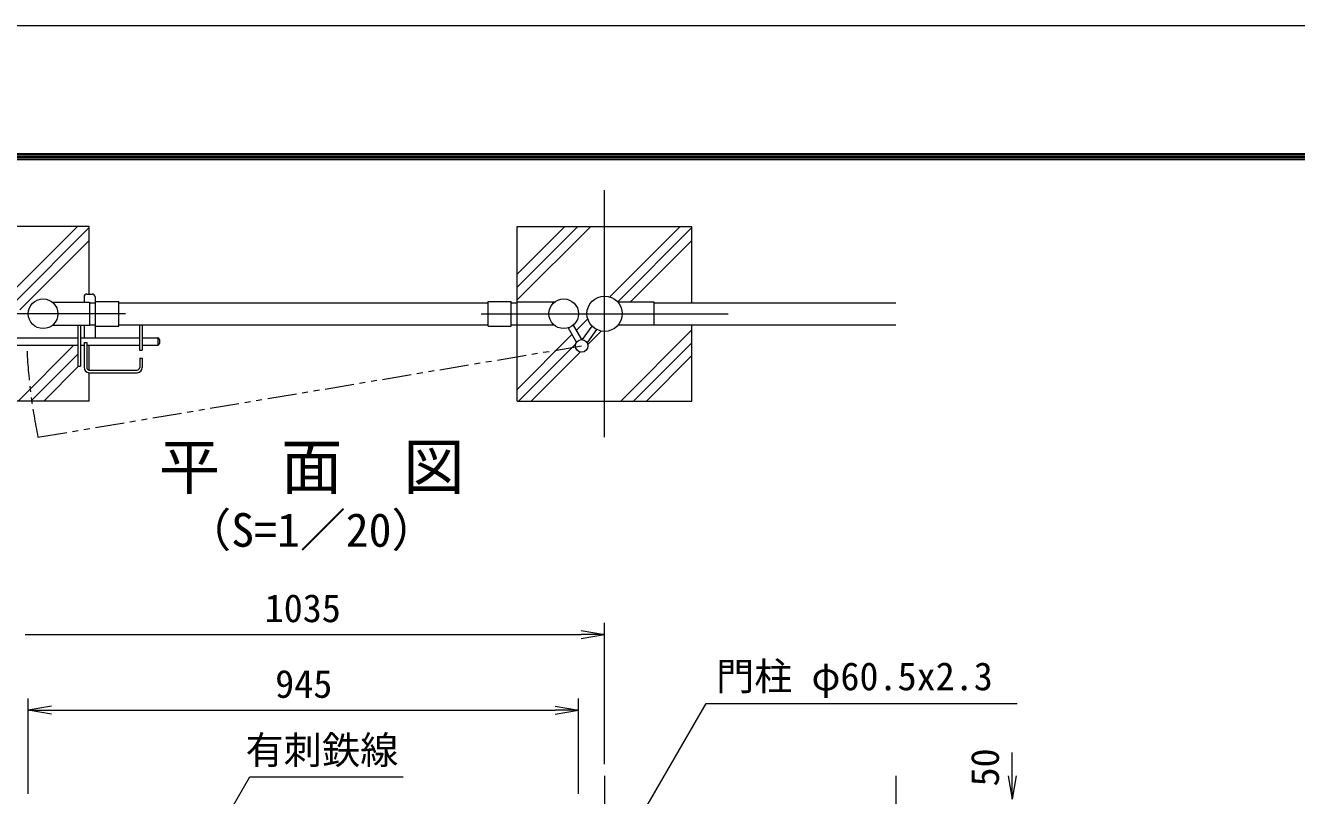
# Model space of a CAD drawing. Units: millimetres, scale not verified. Extents: x -4200 to 4200, y -2970 to 2970.
# Drawn here: x -2539 to -356, y 1647 to 2970 of the extents above; entities that cross this region are included whole.
import ezdxf
from ezdxf.enums import TextEntityAlignment as Align

# ---------------------------------------------------------------- set-up
doc = ezdxf.new("R2010")
doc.units = ezdxf.units.MM
doc.header["$LTSCALE"] = 20
doc.linetypes.add('USER1', pattern=[50.8, 31.75, -6.35, 6.35, -6.35])
doc.linetypes.add('USER3', pattern=[5, 2.5, -0.5, 0.5, -0.5, 0.5, -0.5])
for name, color, linetype, lineweight in [('0-0_D-STR-TXT', 7, 'Continuous', 9), ('0-1_D-TTL', 7, 'Continuous', 9), ('0-2_D-TTL-TXT', 7, 'Continuous', 18), ('0-3_D-STR4', 7, 'Continuous', 9), ('0-4_D-BMK', 2, 'USER1', 13), ('0-5_D-STR1', 1, 'Continuous', 18), ('0-7_D-DCR-HCH', 7, 'Continuous', 9), ('0-8_D-STR3', 3, 'Continuous', 13), ('0-9_D-STR-DIM', 7, 'Continuous', 9), ('0-A_0', 7, 'Continuous', 9)]:
    doc.layers.add(name, color=color, linetype=linetype, lineweight=lineweight)
doc.styles.add('ＭＳ ゴシック', font='')
doc.styles.get('ＭＳ ゴシック').set_extended_font_data('MS Gothic')

# ---------------------------------------------------------------- blocks, each defined once
blk = doc.blocks.new('_Open')
at = {"layer": '0-A_0'}
blk.add_line((-20, 3.33), (0, 0), dxfattribs=at)
blk.add_lwpolyline([(-20, -3.33), (0, 0), (-20, 0)], dxfattribs=at)
blk = doc.blocks.new('MLeader8')
at = {"layer": '0-0_D-STR-TXT'}
blk.add_line((-2536.78, 1510.15), (-2513.21, 1477.16), dxfattribs=at)
for points in [[(-2541.49, 1505.44), (-2766.16, 1730.11), (-3288.23, 1730.11), (-3295.43, 1730.11)], [(-2546.21, 1500.73), (-2513.21, 1477.16), (-2541.49, 1505.44)]]:
    blk.add_lwpolyline(points, dxfattribs=at)
blk = doc.blocks.new('MLeader9')
at = {"layer": '0-0_D-STR-TXT'}
blk.add_line((-1505.31, 1557.62), (-1531.08, 1526.31), dxfattribs=at)
for points in [[(-1511.08, 1560.95), (-1369.94, 1805.42), (-842.86, 1805.42), (-835.66, 1805.42)], [(-1516.85, 1564.28), (-1531.08, 1526.31), (-1511.08, 1560.95)]]:
    blk.add_lwpolyline(points, dxfattribs=at)
blk = doc.blocks.new('MLeader10')
at = {"layer": '0-0_D-STR-TXT'}
blk.add_line((-2350.89, 1323.5), (-2376.64, 1292.17), dxfattribs=at)
for points in [[(-2356.67, 1326.82), (-2153.46, 1679.37), (-1897.25, 1679.37), (-1890.05, 1679.37)], [(-2362.44, 1330.15), (-2376.64, 1292.17), (-2356.67, 1326.82)]]:
    blk.add_lwpolyline(points, dxfattribs=at)

msp = doc.modelspace()

# ---------------------------------------------------------------- linework, layer by layer
at = {"layer": '0-1_D-TTL', "color": 2, "lineweight": 18}
msp.add_lwpolyline([(-4200, 2970), (4200, 2970), (4200, -2970), (-4200, -2970)], close=True, dxfattribs=at)
at = {"layer": '0-1_D-TTL'}
for points in [[(-3930, 2750), (3930, 2750), (3930, -2750), (-3930, -2750)], [(-3927.5, 2747.5), (3927.5, 2747.5), (3927.5, -2747.5), (-3927.5, -2747.5)], [(-3925, 2745), (3925, 2745), (3925, -2745), (-3925, -2745)], [(-3922.5, 2742.5), (3922.5, 2742.5), (3922.5, -2742.5), (-3922.5, -2742.5)], [(-3920, 2740), (3920, 2740), (3920, -2740), (-3920, -2740)]]:
    msp.add_lwpolyline(points, close=True, dxfattribs=at)
at = {"layer": '0-3_D-STR4'}
for p, q in [((-2429.32, 2624.85), (-2729.32, 2624.85)), ((-2429.32, 2508.65), (-2429.32, 2624.85)), ((-1694.32, 2624.85), (-1394.32, 2624.85)), ((-1694.32, 2494.55), (-1694.32, 2624.85)), ((-1394.32, 2493.85), (-1394.32, 2624.85)), ((-1694.32, 2324.85), (-1694.32, 2455.15)), ((-2444.22, 2420.65), (-2438.22, 2420.65)), ((-2429.32, 2378.16), (-2429.32, 2420.65)), ((-2429.32, 2324.85), (-2429.32, 2373.65))]:
    msp.add_line(p, q, dxfattribs=at)
for points in [[(-2429.32, 2324.85), (-2729.32, 2324.85), (-2729.32, 2455.85)], [(-1694.32, 2324.85), (-1394.32, 2324.85), (-1394.32, 2455.85)]]:
    msp.add_lwpolyline(points, dxfattribs=at)
at = {"layer": '0-4_D-BMK'}
for p, q in [((-1544.32, 2262.72), (-1544.32, 2686.99)), ((-2367.19, 2474.85), (-2791.45, 2474.85)), ((-1756.45, 2474.85), (-1332.19, 2474.85)), ((-1544.32, 1681.52), (-1544.32, -1188.63))]:
    msp.add_line(p, q, dxfattribs=at)
at = {"layer": '0-4_D-BMK', "linetype": 'USER3'}
msp.add_line((-2517.38, 2262.72), (-1583.71, 2419.67), dxfattribs=at)
msp.add_arc((-1577.22, 2457.65), 960.15, 182.81239, 191.71371, dxfattribs=at)
at = {"layer": '0-5_D-STR1'}
for p, q in [((-2428.72, 2493.85), (-2418.67, 2493.85)), ((-2378.67, 2493.85), (-1744.47, 2493.85)), ((-1704.47, 2493.85), (-1694.52, 2493.85)), ((-1459.32, 2493.85), (-1044.32, 2493.85)), ((-2428.72, 2455.85), (-2418.67, 2455.85)), ((-2378.67, 2455.85), (-1744.47, 2455.85)), ((-1704.47, 2455.85), (-1694.52, 2455.85)), ((-1459.32, 2455.85), (-1044.32, 2455.85))]:
    msp.add_line(p, q, dxfattribs=at)
for centre, radius in [((-2508.67, 2474.85), 25.4), ((-1614.47, 2474.85), 25.4), ((-1544.32, 2474.85), 30.25)]:
    msp.add_circle(centre, radius, dxfattribs=at)
at = {"layer": '0-7_D-DCR-HCH'}
for p, q in [((-2569.65, 2504.68), (-2449.47, 2624.85)), ((-2556.2, 2496.03), (-2429.32, 2622.91)), ((-1694.32, 2498.63), (-1568.1, 2624.85)), ((-1694.32, 2520.73), (-1590.2, 2624.85)), ((-1694.32, 2542.83), (-1612.3, 2624.85)), ((-1534.65, 2504.68), (-1414.47, 2624.85)), ((-1521.18, 2496.05), (-1394.32, 2622.91)), ((-2548.68, 2481.46), (-2429.32, 2600.81)), ((-1500.58, 2494.55), (-1394.32, 2600.81)), ((-1593.03, 2446.3), (-1574.14, 2465.18)), ((-1516.65, 2324.85), (-1394.32, 2447.18)), ((-1694.32, 2345), (-1600.37, 2438.96)), ((-1692.37, 2324.85), (-1593.85, 2423.37)), ((-1573.16, 2421.97), (-1550.92, 2444.21)), ((-1494.55, 2324.85), (-1394.32, 2425.08)), ((-2551.65, 2324.85), (-2455.85, 2420.65)), ((-2529.55, 2324.85), (-2448.72, 2405.68)), ((-1670.28, 2324.85), (-1586.01, 2409.12)), ((-1472.45, 2324.85), (-1394.32, 2402.99)), ((-2507.45, 2324.85), (-2447.65, 2384.65))]:
    msp.add_line(p, q, dxfattribs=at)
at = {"layer": '0-8_D-STR3'}
for p, q in [((-2492.64, 2494.55), (-2428.72, 2494.55)), ((-2438.22, 2503.65), (-2438.22, 2494.55)), ((-2433.22, 2508.65), (-2424.22, 2508.65)), ((-2428.72, 2494.55), (-2428.72, 2455.15)), ((-2419.22, 2503.65), (-2419.22, 2493.85)), ((-2418.67, 2496.15), (-2378.67, 2496.15)), ((-2418.67, 2453.55), (-2418.67, 2496.15)), ((-2378.67, 2453.55), (-2378.67, 2496.15)), ((-1744.47, 2496.15), (-1704.47, 2496.15)), ((-1744.47, 2453.55), (-1744.47, 2496.15)), ((-1704.47, 2453.55), (-1704.47, 2496.15)), ((-1630.51, 2494.55), (-1694.92, 2494.55)), ((-1694.92, 2494.55), (-1694.92, 2455.15)), ((-2492.64, 2455.15), (-2428.72, 2455.15)), ((-2444.22, 2455.15), (-2444.22, 2384.65)), ((-2438.22, 2455.15), (-2438.22, 2433.65)), ((-2419.22, 2455.85), (-2419.22, 2433.65)), ((-2418.67, 2453.55), (-2378.67, 2453.55)), ((-2343.22, 2455.85), (-2343.22, 2412.15)), ((-2338.72, 2455.85), (-2338.72, 2412.15)), ((-1744.47, 2453.55), (-1704.47, 2453.55)), ((-1630.51, 2455.15), (-1694.92, 2455.15)), ((-1606.95, 2450.59), (-1592.78, 2425.54)), ((-1598.16, 2455.38), (-1584.07, 2430.46)), ((-1582.22, 2430.37), (-1565.72, 2453.48)), ((-1574.08, 2424.56), (-1557.58, 2447.67)), ((-1459.32, 2455.15), (-1521.37, 2455.15)), ((-2577.07, 2433.65), (-2448.72, 2433.65)), ((-2444.22, 2433.65), (-2343.22, 2433.65)), ((-2438.22, 2425.65), (-2438.22, 2382.65)), ((-2438.22, 2425.65), (-2433.72, 2425.65)), ((-2433.72, 2425.65), (-2433.72, 2382.65)), ((-2338.72, 2433.65), (-2311.72, 2433.65)), ((-2311.72, 2433.65), (-2311.72, 2420.65)), ((-2308.72, 2430.65), (-2308.72, 2423.65)), ((-2571.57, 2420.65), (-2448.72, 2420.65)), ((-2433.72, 2420.65), (-2343.22, 2420.65)), ((-2343.22, 2412.15), (-2338.72, 2412.15)), ((-2338.72, 2420.65), (-2311.72, 2420.65)), ((-2342.72, 2398.65), (-2342.72, 2382.65)), ((-2342.72, 2398.65), (-2338.22, 2398.65)), ((-2338.22, 2398.65), (-2338.22, 2382.65)), ((-2429.22, 2378.15), (-2347.22, 2378.15)), ((-2429.22, 2373.65), (-2347.22, 2373.65))]:
    msp.add_line(p, q, dxfattribs=at)
for points in [[(-1459.32, 2455.15), (-1459.32, 2494.55), (-1521.37, 2494.55)], [(-2448.72, 2455.15), (-2448.72, 2384.65), (-2444.22, 2384.65)]]:
    msp.add_lwpolyline(points, dxfattribs=at)
msp.add_circle((-1583.71, 2419.67), 10.8, dxfattribs=at)
for centre, radius, start, end in [((-2433.22, 2503.65), 5, 90, 180), ((-2424.22, 2503.65), 5, 0, 90), ((-2311.72, 2430.65), 3, 0, 90), ((-2311.72, 2423.65), 3, 270, 0), ((-2429.22, 2382.65), 9, 180, 270), ((-2429.22, 2382.65), 4.5, 180, 270), ((-2347.22, 2382.65), 4.5, 270, 0), ((-2347.22, 2382.65), 9, 270, 0)]:
    msp.add_arc(centre, radius, start, end, dxfattribs=at)
at = {"layer": '0-9_D-STR-DIM'}
for p, q in [((-1544.32, 1701.52), (-1544.32, 1944.03)), ((-2539.32, 1924.03), (-1584.32, 1924.03)), ((-2534.07, 1650.37), (-2534.07, 1814.03)), ((-1589.07, 1650.37), (-1589.07, 1814.03)), ((-2494.07, 1794.03), (-1629.07, 1794.03)), ((-844.32, 1681.37), (-844.32, 1721.37)), ((-1044.32, 1681.52), (-1044.32, 195.59))]:
    msp.add_line(p, q, dxfattribs=at)

# ---------------------------------------------------------------- block references
at = {"layer": '0-0_D-STR-TXT'}
for name in ['MLeader9', 'MLeader8', 'MLeader10']:
    msp.add_blockref(name, (0, 0), dxfattribs=at)
at = {"layer": '0-9_D-STR-DIM', "xscale": 2, "yscale": 2}
for p in [(-1544.32, 1924.03), (-1589.07, 1794.03)]:
    msp.add_blockref('_Open', p, dxfattribs=at)
for p, rotation in [((-2534.07, 1794.03), 180), ((-844.32, 1641.37), 270)]:
    msp.add_blockref('_Open', p, dxfattribs=dict(at, rotation=rotation))

# ---------------------------------------------------------------- texts
at = {"layer": '0-0_D-STR-TXT', "style": 'ＭＳ ゴシック'}
for s, p in [('門柱 φ60.5x2.3', (-1352.89, 1813.79)), ('有刺鉄線', (-2160.83, 1687.03))]:
    msp.add_text(s, height=48.09, dxfattribs=at).set_placement(p, align=Align.BOTTOM_LEFT)
at = {"layer": '0-2_D-TTL-TXT', "style": 'ＭＳ ゴシック'}
for s, height, p in [('平\u3000面\u3000図', 76.98, (-2309.81, 2150.54)), ('（S=1／20）', 57.77, (-2264.33, 2057.34))]:
    msp.add_text(s, height=height, dxfattribs=at).set_placement(p, align=Align.BOTTOM_LEFT)
at = {"layer": '0-9_D-STR-DIM', "style": 'ＭＳ ゴシック'}
for s, p in [('1035', (-2128.07, 1930.78)), ('945', (-2110.05, 1800.78))]:
    msp.add_text(s, height=48.09, dxfattribs=at).set_placement(p, align=Align.BOTTOM_LEFT)
msp.add_text('50', height=48.09, rotation=90, dxfattribs=at).set_placement((-852.63, 1663.01), align=Align.BOTTOM_LEFT)

doc.saveas('drawing.dxf')
